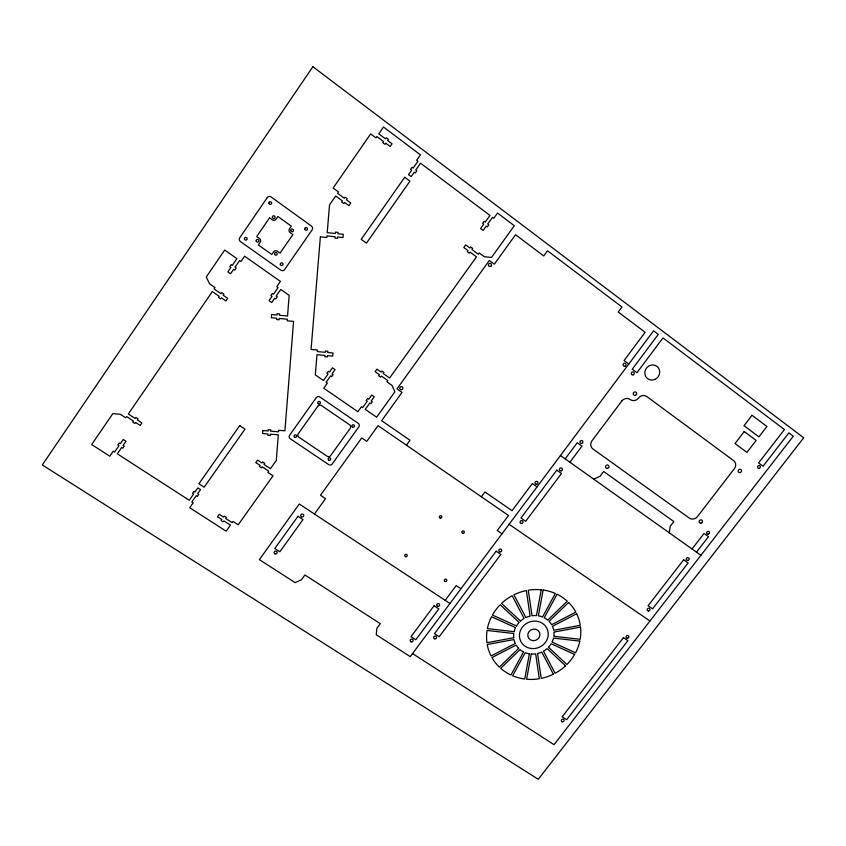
<?xml version="1.0" encoding="UTF-8"?>
<svg xmlns="http://www.w3.org/2000/svg" width="846" height="846" viewBox="0 0 846 846"><rect width="100%" height="100%" fill="white"/><g stroke="black" fill="none" stroke-linecap="round" stroke-linejoin="round"><path stroke-width="1.27" d="M669.26 532.79L670.254 526.265L673.86 521.58L603.663 471.486L600.047 476.277L593.744 479.164M314.458 514.03L325.541 498.632L320.497 495.27L361.739 437.911L366.773 441.358L378.077 425.665L508.499 515.468L497.247 530.537L502.006 533.784M406.429 445.186L410.003 440.258L381.652 420.695L402.019 392.407L396.986 388.885L489.316 260.473L494.328 264.195L515.542 234.723L543.735 255.947L547.489 250.765L621.979 306.971L618.236 312.026L645.138 332.277L624.073 360.533L628.79 364.034M481.406 496.814L484.97 492.002L512.052 510.698L532.314 483.542L537.051 486.862M445.186 600.343L456.216 585.548L460.975 588.71M565.191 458.87L577.268 442.722L581.985 446.096L569.908 462.223M692.039 548.98L704.031 533.477L708.472 536.66L696.491 552.131M412.531 653.577L554.035 744.67L793.284 436.219L788.863 432.898L763.05 466.22L758.619 462.931L784.443 429.557L662.989 337.914L636.964 372.663L632.258 369.184L658.294 334.371L653.588 330.828L410.247 656.633L376.237 634.764L376.882 628.324L380.319 623.682L304.92 574.984L301.472 579.743L295.138 582.63L259.384 559.65L299.273 504.005L449.945 603.484M509.091 524.287L649.94 621.017M560.464 455.518L700.922 555.293M262.884 430.508L262.651 433.543L267.875 433.977L267.78 435.246L270.286 435.447L270.382 434.188L278.302 434.844L276.304 460.488L270.487 468.684L263.952 464.348L264.682 463.312L262.609 461.937L261.879 462.974L257.565 460.108L255.809 462.593L260.124 465.448L259.394 466.484L261.467 467.849L262.197 466.823L268.732 471.159L267.865 472.396L273.015 475.801L238.191 524.795L233.031 521.453L232.174 522.669L225.628 518.439L226.347 517.424L224.275 516.081L223.556 517.096L219.23 514.305L217.507 516.747L221.821 519.539L221.102 520.554L223.175 521.897L223.894 520.882L230.44 525.112L226.125 531.193L189.716 507.727L193.174 502.81L191.862 501.964L196.251 495.724L197.34 496.433L198.725 494.466L197.636 493.757L200.523 489.644L197.901 487.941L195.014 492.055L193.914 491.346L192.528 493.324L193.628 494.032L189.24 500.272L117.308 453.816L121.697 447.439L122.829 448.169L124.214 446.149L123.082 445.419L125.98 441.221L123.273 439.465L120.386 443.674L119.254 442.934L117.869 444.954L118.99 445.683L114.601 452.071L113.248 451.193L109.79 456.227L91.664 444.552L112.814 413.631L120.28 414.254L125.716 417.808L126.593 416.539L133.457 421.044L132.727 422.101L134.895 423.518L135.624 422.461L140.129 425.411L141.874 422.873L137.369 419.923L138.099 418.865L135.931 417.438L135.201 418.495L128.338 413.99L212.335 291.563L219.188 296.322L218.437 297.411L220.605 298.902L221.356 297.813L225.85 300.933L227.659 298.31L223.154 295.191L223.904 294.101L221.747 292.6L220.996 293.689L214.133 288.941L215.032 287.619L209.607 283.854L206.255 277.023L224.708 250.046L236.922 258.643L232.322 265.348L231.191 264.555L229.742 266.68L230.873 267.463L227.849 271.873L230.556 273.766L233.581 269.366L234.702 270.149L236.161 268.045L235.029 267.251L239.63 260.547L240.983 261.499L244.631 256.201L280.407 281.422L276.769 286.667L278.101 287.598L273.501 294.228L272.391 293.446L270.942 295.54L272.052 296.312L269.028 300.668L271.693 302.53L274.707 298.183L275.817 298.955L277.266 296.872L276.156 296.089L280.756 289.469L289.163 295.381L287.555 316.044L279.466 315.283L279.561 313.961L277.002 313.718L276.906 315.04L271.577 314.532L271.333 317.705L276.663 318.212L276.568 319.524L279.117 319.767L279.222 318.445L287.312 319.217L287.185 320.793L293.562 321.395L284.912 430.804L278.662 430.286L278.546 431.809L270.614 431.153L270.709 429.884L268.203 429.673L268.108 430.942L262.884 430.508M320.37 236.859L311.064 349.44L317.377 350.011L317.25 351.576L325.224 352.296L325.34 351.005L327.857 351.227L327.751 352.528L332.986 353.004L332.721 356.113L327.476 355.637L327.37 356.938L324.853 356.705L324.959 355.415L316.986 354.685L315.294 374.863L323.489 380.51L328.037 374.091L326.958 373.34L328.396 371.32L329.475 372.06L332.467 367.83L335.048 369.617L332.044 373.847L333.123 374.588L331.685 376.618L330.606 375.878L326.059 382.286L327.349 383.175L323.764 388.229L357.869 411.716L361.454 406.715L362.723 407.592L367.259 401.247L366.202 400.518L367.64 398.508L368.697 399.249L371.69 395.061L374.228 396.827L371.235 401.004L372.293 401.734L370.855 403.732L369.797 403.003L365.261 409.337L376.629 417.194L394.923 391.761L391.952 385.332L386.897 381.8L387.806 380.541L381.377 376.047L380.626 377.094L378.596 375.677L379.346 374.619L375.106 371.658L376.914 369.12L381.155 372.092L381.906 371.045L383.936 372.462L383.185 373.52L389.604 378.014L476.467 256.877L470.069 252.129L469.287 253.218L467.267 251.717L468.039 250.628L463.82 247.497L465.691 244.885L469.911 248.026L470.683 246.937L472.713 248.438L471.931 249.528L478.328 254.276L479.27 252.975L484.303 256.719L491.484 257.448L514.315 225.702L497.533 213.044L493.768 218.3L492.499 217.348L487.74 224L488.798 224.793L487.296 226.897L486.239 226.104L483.108 230.472L480.581 228.579L483.711 224.201L482.654 223.418L484.155 221.314L485.213 222.107L489.971 215.444L420.557 163.193L415.788 170.004L416.877 170.818L415.365 172.965L414.276 172.15L411.145 176.624L408.533 174.667L411.664 170.194L410.574 169.38L412.087 167.222L413.176 168.047L417.945 161.226L416.644 160.243L420.42 154.86L383.513 127.016L378.786 133.827L385.512 138.881L386.294 137.75L388.42 139.347L387.627 140.478L392.036 143.799L390.154 146.506L385.744 143.196L384.962 144.328L382.836 142.731L383.619 141.599L376.904 136.555L375.952 137.909L370.633 133.911L333.155 188.045L338.485 191.957L337.554 193.3L344.28 198.228L345.062 197.118L347.177 198.673L346.405 199.783L350.815 203.019L348.964 205.694L344.544 202.458L343.772 203.569L341.647 202.025L342.419 200.904L335.693 195.976L329.538 204.848L327.212 232.65L335.354 233.485L335.471 232.132L338.04 232.396L337.924 233.75L343.275 234.31L342.99 237.557L337.649 237.007L337.533 238.35L334.963 238.086L335.079 236.743L326.937 235.897L326.799 237.525L320.37 236.859M529.385 653.821L524.721 679.031A47.725 44.309 -25.1 0 1 512.644 675.795L525.218 652.689A20.452 18.993 -25.1 0 0 529.385 653.821M541.229 589.789L536.449 615.602A20.452 18.993 -25.1 0 0 532.028 615.761L528.274 590.201A47.725 44.309 -25.1 0 1 541.229 589.789M531.267 654.032L526.593 679.243A47.725 44.309 -25.1 0 0 539.325 678.735L535.666 653.863A20.452 18.993 -25.1 0 1 531.267 654.032M543.143 590.011L538.352 615.835A20.452 18.993 -25.1 0 1 542.529 616.988L555.336 593.458A47.725 44.309 -25.1 0 0 543.143 590.011M523.526 651.928L510.952 675.034A47.725 44.309 -25.1 0 1 500.695 668.34L520.004 649.601A20.452 18.993 -25.1 0 0 523.526 651.928M557.038 594.241L544.232 617.77A20.452 18.993 -25.1 0 1 547.743 620.129L567.264 601.178A47.725 44.309 -25.1 0 0 557.038 594.241M312.861 66.697L42.3 464.972L538.278 779.303L803.7 437.784L312.861 66.697M267.283 197.573L239.746 237.779A2.781 2.686 48.8 0 0 240.497 241.607L280.861 270.17A2.728 2.665 48.2 0 0 284.605 269.546L312.111 229.879A2.75 2.686 60.3 0 0 311.423 226.062L271.09 196.959A2.802 2.707 57.5 0 0 267.283 197.573M269.557 217.856L256.719 236.542L259.415 238.466A2.771 2.686 50.3 0 1 260.145 242.284L258.316 244.938L271.767 254.487L273.596 251.844A2.75 2.675 50.3 0 1 277.361 251.22L280.037 253.123L292.864 234.564L290.189 232.639A2.76 2.686 56.6 0 1 289.491 228.822L291.331 226.157L277.879 216.502L276.039 219.177A2.781 2.697 55.8 0 1 272.264 219.791L269.557 217.856M404.716 177.269L361.231 239.344L366.466 243.14L409.94 181.171L404.716 177.269M239.735 425.601L198.905 483.785L204.15 487.201L244.97 429.112L239.735 425.601M316.277 397.641L289.607 435.246A2.601 2.527 6.7 0 0 290.284 438.767L328.629 464.57A2.58 2.496 -2.4 0 0 332.214 463.936L358.841 426.818A2.58 2.527 -5.9 0 0 358.218 423.307L319.904 397.017A2.612 2.559 7.4 0 0 316.277 397.641M317.853 406.196L298.3 433.723A2.601 2.527 5.5 0 0 298.966 437.255L327.085 456.216A2.58 2.506 -1.6 0 0 330.67 455.592L350.212 428.33A2.58 2.527 -3.7 0 0 349.578 424.808L321.48 405.572A2.612 2.549 5.6 0 0 317.853 406.196M297.951 516.261L274.813 548.494L279.867 551.772L303.005 519.592L297.951 516.261M434.051 605.747L411.008 636.668L415.788 639.756L438.82 608.877L434.051 605.747M496.137 551.211L434.495 633.633L439.233 636.721L500.864 554.416L496.137 551.211M556.763 470.133L520.946 518.038L525.673 521.295L561.48 473.464L556.763 470.133M621.821 400.983L591.957 440.819A6.07 5.763 -42.1 0 0 593.014 449.036L689.31 518.09A5.943 5.499 -40.8 0 0 697.411 516.62L734.402 468.652A6.007 5.552 -45.2 0 0 733.598 460.605L646.883 396.594A6.123 5.785 -48.2 0 0 638.529 398.054A6.144 5.806 -48.6 0 1 630.175 399.524A6.123 5.795 -47.4 0 0 621.821 400.983M752.02 415.27L744.004 425.707L758.915 436.864L766.931 426.469L752.02 415.27M744.226 431.545L735.005 443.537L746.933 452.388L756.144 440.449L744.226 431.545M623.449 637.62L562.178 716.805L566.651 719.724L627.912 640.655L623.449 637.62M683.674 559.788L648.089 605.768L652.552 608.845L688.126 562.928L683.674 559.788M518.672 648.353L499.352 667.113A47.725 44.309 -25.1 0 1 491.928 657.575L516.134 645.064A20.452 18.993 -25.1 0 0 518.672 648.353M568.586 602.447L549.075 621.387A20.452 18.993 -25.1 0 1 551.592 624.708L575.851 612.166A47.725 44.309 -25.1 0 0 568.586 602.447M515.288 643.468L491.071 655.978A47.725 44.309 -25.1 0 1 487.211 644.515L513.987 639.523A20.452 18.993 -25.1 0 0 515.288 643.468M576.676 613.784L552.417 626.315A20.452 18.993 -25.1 0 1 553.686 630.27L580.282 625.31A47.725 44.309 -25.1 0 0 576.676 613.784M580.536 627.108L553.94 632.068A20.452 18.993 -25.1 0 1 553.844 636.266L580.176 639.301A47.725 44.309 -25.1 0 0 580.536 627.108M513.712 637.725L486.926 642.717A47.725 44.309 -25.1 0 1 487.063 630.439L513.776 633.506A20.452 18.993 -25.1 0 0 513.712 637.725M514.114 631.687L487.381 628.599A47.725 44.309 -25.1 0 1 491.526 616.723L515.542 627.626A20.452 18.993 -25.1 0 0 514.114 631.687M579.817 641.109L553.495 638.085A20.452 18.993 -25.1 0 1 552.047 642.114L575.555 652.795A47.725 44.309 -25.1 0 0 579.817 641.109M516.451 625.945L492.425 615.042A47.725 44.309 -25.1 0 1 500.187 604.742L519.116 622.434A20.452 18.993 -25.1 0 0 516.451 625.945M574.646 654.444L551.137 643.774A20.452 18.993 -25.1 0 1 548.472 647.253L566.915 664.491A47.725 44.309 -25.1 0 0 574.646 654.444M520.502 621.08L501.572 603.378A47.725 44.309 -25.1 0 1 512.19 595.721L524.139 618.468A20.452 18.993 -25.1 0 0 520.502 621.08M565.54 665.823L547.098 648.586A20.452 18.993 -25.1 0 1 543.492 651.177L555.092 673.3A47.725 44.309 -25.1 0 0 565.54 665.823M525.874 617.569L513.945 594.812A47.725 44.309 -25.1 0 1 526.349 590.561L530.114 616.121A20.452 18.993 -25.1 0 0 525.874 617.569M553.379 674.188L541.768 652.065A20.452 18.993 -25.1 0 1 537.559 653.514L541.207 678.376A47.725 44.309 -25.1 0 0 553.379 674.188M560.951 470.852A1.512 1.438 -37.4 0 0 562.199 468.578A1.512 1.438 -37.4 0 0 559.629 468.747A1.512 1.438 -37.4 0 0 560.951 470.852M687.819 560.422A1.47 1.354 -37.7 0 0 688.856 558.149A1.47 1.354 -37.7 0 0 686.392 558.561A1.47 1.354 -37.7 0 0 687.819 560.422M648.554 610.96A1.459 1.343 -33.2 0 0 649.791 608.813A1.459 1.343 -33.2 0 0 647.327 608.993A1.459 1.343 -33.2 0 0 648.554 610.96M521.411 523.484A1.502 1.417 -29.7 0 0 522.86 521.369A1.502 1.417 -29.7 0 0 520.311 521.284A1.502 1.417 -29.7 0 0 521.411 523.484M531.225 648.501A14.604 13.568 -25.1 0 0 547.425 629.519A14.604 13.568 -25.1 0 0 522.86 626.537A14.604 13.568 -25.1 0 0 531.225 648.501M627.298 638.233A1.449 1.332 -30.9 0 0 628.726 636.213A1.449 1.332 -30.9 0 0 626.283 636.16A1.449 1.332 -30.9 0 0 627.298 638.233M562.442 721.797A1.428 1.301 -24.3 0 0 564.028 719.946A1.428 1.301 -24.3 0 0 561.628 719.692A1.428 1.301 -24.3 0 0 562.442 721.797M500.018 551.867A1.491 1.406 -26 0 0 501.657 549.911A1.491 1.406 -26 0 0 499.14 549.583A1.491 1.406 -26 0 0 500.018 551.867M434.759 638.836A1.47 1.375 -17.2 0 0 436.557 637.08A1.47 1.375 -17.2 0 0 434.104 636.541A1.47 1.375 -17.2 0 0 434.759 638.836M625.004 366.191A1.544 1.47 -51.7 0 0 625.606 363.611A1.544 1.47 -51.7 0 0 623.121 364.489A1.544 1.47 -51.7 0 0 625.004 366.191M490.955 266.141A1.597 1.555 -70.7 0 0 490.511 263.423A1.597 1.555 -70.7 0 0 488.417 265.21A1.597 1.555 -70.7 0 0 490.955 266.141M536.512 484.25A1.512 1.438 -34.1 0 0 537.749 481.987A1.512 1.438 -34.1 0 0 535.169 482.157A1.512 1.438 -34.1 0 0 536.512 484.25M401.067 389.657A1.555 1.533 -21.7 0 0 402.759 387.574A1.555 1.533 -21.7 0 0 400.105 387.182A1.555 1.533 -21.7 0 0 401.067 389.657M440.354 518.09A1.258 1.206 -20.9 0 0 441.792 516.483A1.258 1.206 -20.9 0 0 439.666 516.113A1.258 1.206 -20.9 0 0 440.354 518.09M462.825 533.318A1.248 1.195 -23 0 0 464.264 531.722A1.248 1.195 -23 0 0 462.159 531.362A1.248 1.195 -23 0 0 462.825 533.318M445.282 581.498A1.237 1.174 -19.3 0 0 446.699 579.922A1.237 1.174 -19.3 0 0 444.605 579.573A1.237 1.174 -19.3 0 0 445.282 581.498M405.657 556.7A1.248 1.195 -15.5 0 0 407.19 555.209A1.248 1.195 -15.5 0 0 405.107 554.712A1.248 1.195 -15.5 0 0 405.657 556.7M301.419 516.758A1.533 1.47 -1.4 0 0 303.756 515.531A1.533 1.47 -1.4 0 0 301.493 514.209A1.533 1.47 -1.4 0 0 301.419 516.758M437.784 606.349A1.481 1.396 -18.1 0 0 439.592 604.573A1.481 1.396 -18.1 0 0 437.128 604.023A1.481 1.396 -18.1 0 0 437.784 606.349M411.156 641.828A1.481 1.385 -15.2 0 0 413.134 640.253A1.481 1.385 -15.2 0 0 410.744 639.47A1.481 1.385 -15.2 0 0 411.156 641.828M274.823 553.781A1.533 1.459 -0.3 0 0 277.15 552.565A1.533 1.459 -0.3 0 0 274.876 551.264A1.533 1.459 -0.3 0 0 274.823 553.781M280.343 264.375A1.364 1.332 48.9 0 0 282.522 265.274A1.364 1.332 48.9 0 0 282.162 262.947A1.364 1.332 48.9 0 0 280.343 264.375M274.569 253.98A1.375 1.332 50.2 0 0 276.758 254.879A1.375 1.332 50.2 0 0 276.388 252.552A1.375 1.332 50.2 0 0 274.569 253.98M290.749 230.345A1.375 1.343 56.7 0 0 292.779 231.561A1.375 1.343 56.7 0 0 292.769 229.192A1.375 1.343 56.7 0 0 290.749 230.345M268.901 203.051A1.396 1.354 57.1 0 0 270.963 204.288A1.396 1.354 57.1 0 0 270.942 201.887A1.396 1.354 57.1 0 0 268.901 203.051M304.772 228.875A1.375 1.343 59.5 0 0 306.812 230.091A1.375 1.343 59.5 0 0 306.802 227.722A1.375 1.343 59.5 0 0 304.772 228.875M256.179 240.92A1.385 1.343 50.3 0 0 258.379 241.829A1.385 1.343 50.3 0 0 257.998 239.481A1.385 1.343 50.3 0 0 256.179 240.92M272.359 217.253A1.385 1.343 55.8 0 0 274.495 218.331A1.385 1.343 55.8 0 0 274.305 215.942A1.385 1.343 55.8 0 0 272.359 217.253M244.452 238.942A1.385 1.343 49.3 0 0 246.662 239.852A1.385 1.343 49.3 0 0 246.281 237.504A1.385 1.343 49.3 0 0 244.452 238.942M328.787 460.108A1.29 1.248 -2.1 0 0 330.744 459.061A1.29 1.248 -2.1 0 0 328.84 457.94A1.29 1.248 -2.1 0 0 328.787 460.108M352.539 427.124A1.29 1.269 -5 0 0 354.421 425.94A1.29 1.269 -5 0 0 352.444 424.935A1.29 1.269 -5 0 0 352.539 427.124M294.545 437.033A1.301 1.269 6.2 0 0 296.66 436.272A1.301 1.269 6.2 0 0 294.916 434.865A1.301 1.269 6.2 0 0 294.545 437.033M318.244 403.658A1.301 1.28 6.6 0 0 320.359 402.897A1.301 1.28 6.6 0 0 318.625 401.48A1.301 1.28 6.6 0 0 318.244 403.658M708.187 534.133A1.481 1.364 -40.1 0 0 709.234 531.838A1.481 1.364 -40.1 0 0 706.759 532.25A1.481 1.364 -40.1 0 0 708.187 534.133M759.243 468.346A1.502 1.375 -45.8 0 0 760.099 465.935A1.502 1.375 -45.8 0 0 757.646 466.569A1.502 1.375 -45.8 0 0 759.243 468.346M581.604 443.441A1.523 1.449 -41.5 0 0 582.64 441.052A1.523 1.449 -41.5 0 0 580.081 441.453A1.523 1.449 -41.5 0 0 581.604 443.441M633.189 374.82A1.544 1.459 -50.9 0 0 633.791 372.24A1.544 1.459 -50.9 0 0 631.306 373.128A1.544 1.459 -50.9 0 0 633.189 374.82M635.42 395.304A1.787 1.692 -48.8 0 0 636.171 392.333A1.787 1.692 -48.8 0 0 633.273 393.295A1.787 1.692 -48.8 0 0 635.42 395.304M654.741 379.463A7.72 7.276 -51.3 0 0 657.12 366.498A7.72 7.276 -51.3 0 0 644.938 371.531A7.72 7.276 -51.3 0 0 654.741 379.463M607.513 468.356A1.755 1.66 -40.5 0 0 608.655 465.575A1.755 1.66 -40.5 0 0 605.704 466.114A1.755 1.66 -40.5 0 0 607.513 468.356M740.155 472.565A1.745 1.607 -45.1 0 0 741.149 469.752A1.745 1.607 -45.1 0 0 738.283 470.492A1.745 1.607 -45.1 0 0 740.155 472.565M701.006 523.124A1.734 1.597 -40.5 0 0 702.169 520.417A1.734 1.597 -40.5 0 0 699.282 520.956A1.734 1.597 -40.5 0 0 701.006 523.124M533.012 640.665A6.155 5.721 -25.1 0 0 539.484 632.396A6.155 5.721 -25.1 0 0 529.046 631.592A6.155 5.721 -25.1 0 0 533.012 640.665"/></g></svg>
